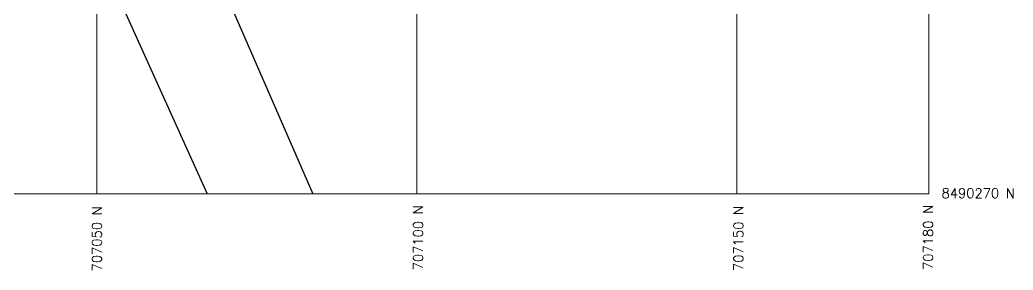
# Model space of a CAD drawing. Header units: metres. Extents: x 706106 to 709341, y 8490035 to 8490642.
# Drawn here: x 707038 to 707193.2, y 8490258.1 to 8490297.2 of the extents above; entities that cross this region are included whole.
import ezdxf

# ---------------------------------------------------------------- set-up
doc = ezdxf.new("R2010")
doc.units = ezdxf.units.M
doc.layers.add('BLOQUES', color=7, linetype='Continuous', lineweight=60)
doc.layers.add('C-ANNO-MATC-TEXT', color=150, linetype='Continuous')
doc.styles.get("Standard").update_dxf_attribs({"font": 'simplex.shx'})

msp = doc.modelspace()

# ---------------------------------------------------------------- linework, layer by layer
at = {"flags": 128}
for points in [[(707020.0002, 8490374.4502), (707067.2514, 8490269.9999)], [(707068.3482, 8490305.3655), (707083.7718, 8490269.9999)]]:
    msp.add_lwpolyline(points, dxfattribs=at)
at = {"layer": 'C-ANNO-MATC-TEXT', "lineweight": 9}
for p, q in [((707050.0002, 8490269.9999), (707050.0002, 8490399.9999)), ((707100.0002, 8490269.9999), (707100.0002, 8490399.9999)), ((707150.0002, 8490269.9999), (707150.0002, 8490399.9999)), ((707180.0002, 8490269.9999), (707180.0002, 8490399.9999)), ((707020.0002, 8490269.9999), (707180.0002, 8490269.9999))]:
    msp.add_line(p, q, dxfattribs=at)

# ---------------------------------------------------------------- texts
at = {"layer": 'BLOQUES', "lineweight": 25, "insert": (707187.7322, 8490270.0716), "char_height": 1.5, "attachment_point": 5}
msp.add_mtext('8490270 N', dxfattribs=at)
at = {"layer": 'BLOQUES', "lineweight": 25, "char_height": 1.5, "attachment_point": 5, "rotation": 90}
for s, insert in [('707180 N', (707179.8985, 8490263.1693)), ('707050 N', (707050.0067, 8490262.9419)), ('707100 N', (707100.1941, 8490263.1056)), ('707150 N', (707150.2575, 8490262.995))]:
    msp.add_mtext(s, dxfattribs=dict(at, insert=insert))

doc.saveas('drawing.dxf')
